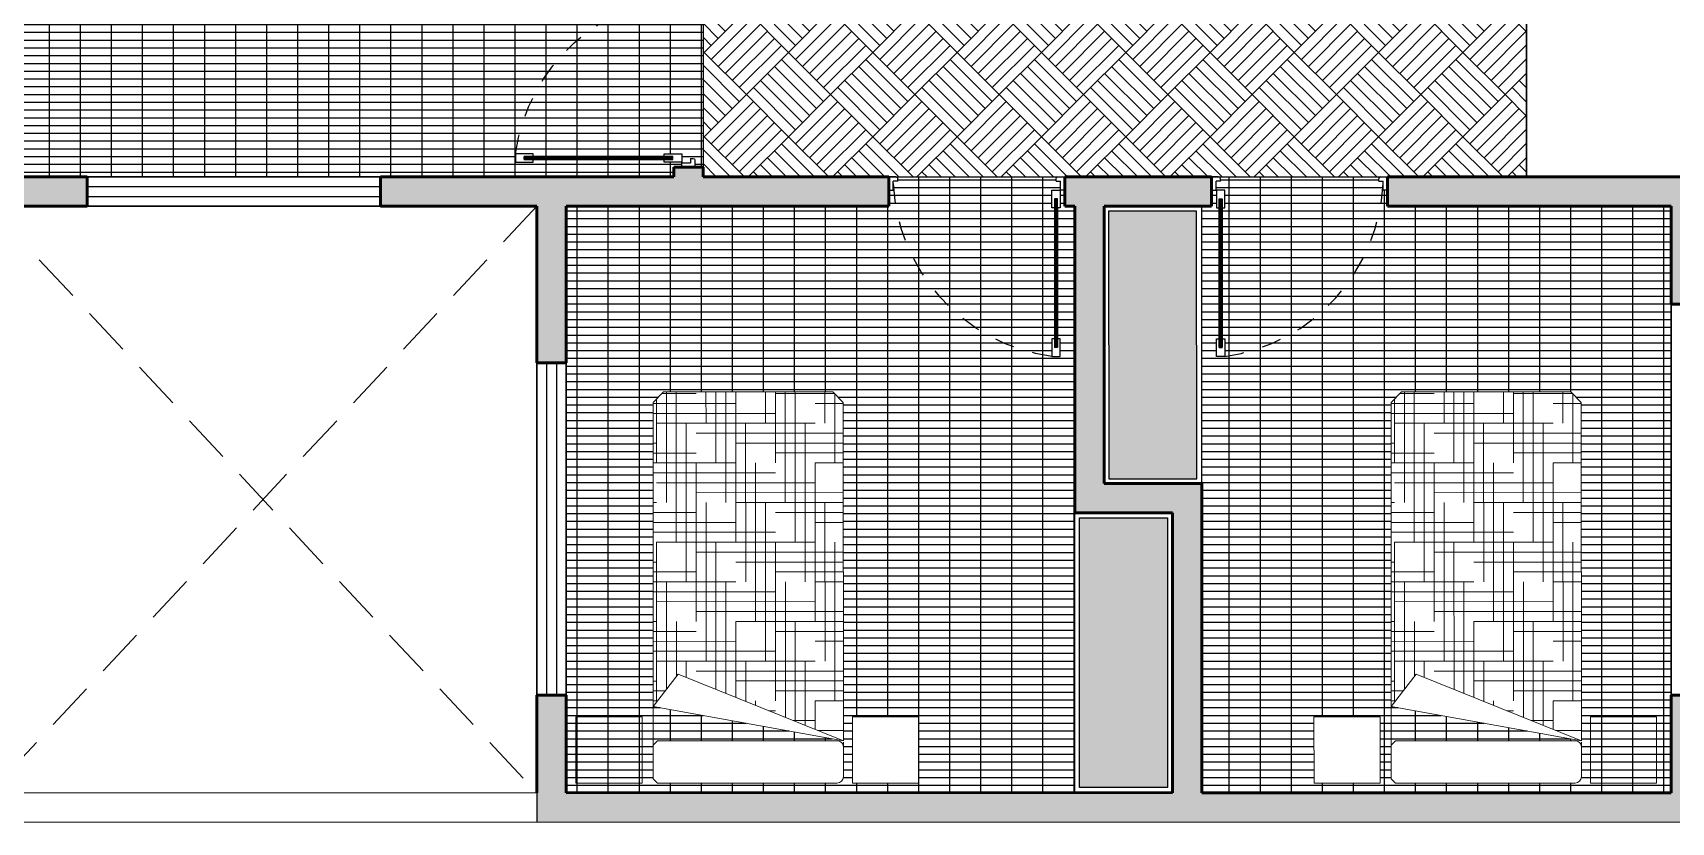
# Model space of a CAD drawing. Header units: millimetres. Extents: x 2999.9 to 3041.9, y 869.6 to 906.3.
# Drawn here: x 3004.19 to 3012.57, y 884.7 to 888.74 of the extents above; entities that cross this region are included whole.
import ezdxf

# ---------------------------------------------------------------- set-up
doc = ezdxf.new("R2010")
doc.units = ezdxf.units.MM
doc.linetypes.add('DASHED2', pattern=[9.525, 6.35, -3.175])
doc.linetypes.add('HIDDEN', pattern=[0.375, 0.25, -0.125])
for name, color, linetype in [('1 proyeccion', 253, 'DASHED2'), ('1 puerta 0009', 242, 'Continuous'), ('1 puerta 002', 7, 'Continuous'), ('puerta madera', 36, 'Continuous')]:
    doc.layers.add(name, color=color, linetype=linetype)
for name, color, linetype, lineweight in [('MOBILARIO', 7, 'Continuous', 13), ('mori', 166, 'Continuous', 30), ('MOVI', 7, 'Continuous', 9)]:
    doc.layers.add(name, color=color, linetype=linetype, lineweight=lineweight)
pattern_1 = [(0, (947.19445, -227.786014), (0, 0.0396875), []), (90, (947.19445, -227.78601), (-0.15875, 1e-17), [])]

# ---------------------------------------------------------------- blocks, each defined once
blk = doc.blocks.new('p .9')
at = {"layer": '1 puerta 0009'}
h = blk.add_hatch(dxfattribs=at)
h.set_pattern_fill('_USER', color=256, scale=0.0049, angle=45, style=0, pattern_type=0)
h.set_pattern_definition([(45, (0, 0), (-0.003464823228, 0.003464823228), [])])
h.paths.add_polyline_path([(1148.9313, 219.5095), (1148.9313, 219.4645), (1148.947, 219.4645), (1148.947, 220.225), (1148.9313, 220.225), (1148.9313, 220.18)])
at = {"layer": '1 proyeccion', "ltscale": 0.005}
blk.add_arc((1149.047, 219.339), 0.9399, 97.90073, 177.83916, dxfattribs=at)
at = {"layer": '1 puerta 002'}
for p, q in [((1148.9313, 220.18), (1148.9313, 220.225)), ((1148.947, 220.225), (1148.9313, 220.225)), ((1148.0853, 219.4195), (1148.1078, 219.4195)), ((1148.0853, 219.352), (1148.0853, 219.4195)), ((1148.1078, 219.4195), (1148.1078, 219.3745)), ((1148.9853, 219.4195), (1148.9628, 219.4195)), ((1148.9628, 219.4195), (1148.9628, 219.3745)), ((1148.9853, 219.352), (1148.9853, 219.4195)), ((1148.1213, 219.352), (1148.0853, 219.352)), ((1148.1303, 219.3745), (1148.1078, 219.3745)), ((1148.1303, 219.3745), (1148.1303, 219.361)), ((1148.9403, 219.3745), (1148.9403, 219.361)), ((1148.9403, 219.3745), (1148.9628, 219.3745)), ((1148.9493, 219.352), (1148.9853, 219.352))]:
    blk.add_line(p, q, dxfattribs=at)
blk.add_lwpolyline([(1148.9313, 219.5095), (1148.9313, 220.18), (1148.9178, 220.18), (1148.9178, 220.27), (1148.9605, 220.27), (1148.9605, 220.18), (1148.947, 220.18)], dxfattribs=at)
blk.add_lwpolyline([(1148.947, 219.4645), (1148.9313, 219.4645), (1148.9313, 219.5095), (1148.9178, 219.5095), (1148.9178, 219.4195), (1148.9605, 219.4195), (1148.9605, 219.5095), (1148.947, 219.5095), (1148.947, 220.18), (1148.947, 220.225)], close=True, dxfattribs=at)
for centre, start, end in [((1148.1213, 219.361), 270, 0), ((1148.9493, 219.361), 180, 270)]:
    blk.add_arc(centre, 0.009, start, end, dxfattribs=at)
blk = doc.blocks.new('A$C09D155B0')
at = {"layer": 'MOVI', "color": 255}
for p, q in [((0, 1.7459), (0, 1.6115)), ((0.8441, 1.7746), (0.0286, 1.7746)), ((0.8633, 1.7554), (0.8441, 1.7746)), ((0.8633, 1.7554), (0.8633, 1.6019)), ((0, 1.6115), (0, 1.5899)), ((0, 1.5827), (0.7492, 1.2808)), ((0, 0.048), (0, 1.5827)), ((0, 1.5827), (0.8633, 1.4265)), ((0.0036, 1.5813), (0, 1.5813)), ((0.8441, 1.5827), (0.0288, 1.5827)), ((0.8441, 1.5827), (0.8633, 1.6019)), ((0.8633, 1.6019), (0.8633, 1.4265)), ((0.1152, 1.5363), (0, 1.5363)), ((0.1283, 1.4014), (0.1283, 1.531)), ((0.2267, 1.4914), (0.1283, 1.4914)), ((0.1733, 1.2216), (0.1733, 1.5129)), ((0.2183, 1.0417), (0.2183, 1.4948)), ((0.2632, 0.8619), (0.2632, 1.4766)), ((0.3383, 1.4464), (0.3082, 1.4464)), ((0.3981, 1.4014), (0.3981, 1.4223)), ((0.7492, 1.2808), (0.8633, 1.4265)), ((0.8633, 1.4265), (0.8633, 0.048)), ((0.1283, 1.4014), (0, 1.4014)), ((0.3082, 1.3565), (0, 1.3565)), ((0.0384, 0.682), (0.0384, 1.4014)), ((0.3082, 0.682), (0.3082, 1.4014)), ((0.4431, 1.2216), (0.4431, 1.4042)), ((0.488, 1.0417), (0.488, 1.386)), ((0.533, 0.8619), (0.533, 1.3679)), ((0.578, 0.682), (0.578, 1.3498)), ((0.8028, 0.8619), (0.8028, 1.3492)), ((0.8633, 1.3565), (0.8084, 1.3565)), ((0.8633, 1.4014), (0.8437, 1.4014)), ((0.8478, 0.682), (0.8478, 1.4014)), ((0.488, 1.3115), (0, 1.3115)), ((0.6679, 1.2665), (0, 1.2665)), ((0.7129, 1.2216), (0.7129, 1.2954)), ((0.7578, 1.0417), (0.7578, 1.2918)), ((0.8633, 1.3115), (0.8478, 1.3115)), ((0.0834, 0.5021), (0.0834, 1.2216)), ((0.8478, 1.2216), (0.1283, 1.2216)), ((0.3531, 0.5021), (0.3531, 1.2216)), ((0.6229, 0.5021), (0.6229, 1.2216)), ((0.1283, 1.1316), (0, 1.1316)), ((0.8633, 1.1766), (0.3082, 1.1766)), ((0.8633, 1.1316), (0.488, 1.1316)), ((0.3082, 1.0867), (0, 1.0867)), ((0.488, 1.0417), (0, 1.0417)), ((0.1283, 0.3223), (0.1283, 1.0417)), ((0.3981, 0.3223), (0.3981, 1.0417)), ((0.8633, 1.0867), (0.6679, 1.0867)), ((0.6679, 0.3223), (0.6679, 1.0417)), ((0.8633, 1.0417), (0.8478, 1.0417)), ((0.6679, 0.9968), (0, 0.9968)), ((0.8478, 0.9518), (0.1283, 0.9518)), ((0.8633, 0.9068), (0.3082, 0.9068)), ((0.1283, 0.8619), (0, 0.8619)), ((0.1733, 0.1424), (0.1733, 0.8619)), ((0.4431, 0.1424), (0.4431, 0.8619)), ((0.8633, 0.8619), (0.488, 0.8619)), ((0.7129, 0.1424), (0.7129, 0.8619)), ((0.3082, 0.8169), (0, 0.8169)), ((0.488, 0.7719), (0, 0.7719)), ((0.8633, 0.8169), (0.6679, 0.8169)), ((0.8633, 0.7719), (0.8478, 0.7719)), ((0.6679, 0.727), (0, 0.727)), ((0.8478, 0.682), (0.1283, 0.682)), ((0.2183, 0), (0.2183, 0.682)), ((0.488, 0), (0.488, 0.682)), ((0.7578, 0), (0.7578, 0.682)), ((0.8633, 0.637), (0.3082, 0.637)), ((0.1283, 0.5921), (0, 0.5921)), ((0.3082, 0.5471), (0, 0.5471)), ((0.8633, 0.5921), (0.488, 0.5921)), ((0.8633, 0.5471), (0.6679, 0.5471)), ((0.488, 0.5021), (0, 0.5021)), ((0.6679, 0.4572), (0, 0.4572)), ((0.2632, 0), (0.2632, 0.5021)), ((0.533, 0), (0.533, 0.5021)), ((0.8028, 0), (0.8028, 0.5021)), ((0.8633, 0.5021), (0.8478, 0.5021)), ((0.8478, 0.4122), (0.1283, 0.4122)), ((0.1283, 0.3223), (0, 0.3223)), ((0.0384, 0.0096), (0.0384, 0.3223)), ((0.8633, 0.3673), (0.3082, 0.3673)), ((0.3082, 0), (0.3082, 0.3223)), ((0.8633, 0.3223), (0.488, 0.3223)), ((0.578, 0), (0.578, 0.3223)), ((0.8478, 0.0324), (0.8478, 0.3223)), ((0.3082, 0.2773), (0, 0.2773)), ((0.488, 0.2324), (0, 0.2324)), ((0.8633, 0.2773), (0.6679, 0.2773)), ((0.8633, 0.2324), (0.8478, 0.2324)), ((0.6679, 0.1874), (0, 0.1874)), ((0.0834, 0), (0.0834, 0.1424)), ((0.8478, 0.1424), (0.1283, 0.1424)), ((0.8633, 0.0975), (0.3082, 0.0975)), ((0.3531, 0), (0.3531, 0.1424)), ((0.6229, 0), (0.6229, 0.1424)), ((0.1283, 0.0525), (0, 0.0525)), ((0.048, 0), (0, 0.048)), ((0.3082, 0.0075), (0.0404, 0.0075)), ((0.8633, 0.0525), (0.488, 0.0525)), ((0.8229, 0.0075), (0.6679, 0.0075)), ((0.8633, 0.048), (0.8153, 0)), ((0.8153, 0), (0.048, 0))]:
    blk.add_line(p, q, dxfattribs=at)
for points in [[(-0.0406, 1.7746), (-0.3406, 1.7746), (-0.3406, 1.4746), (-0.0406, 1.4746)], [(0.9133, 1.7746), (1.2133, 1.7746), (1.2133, 1.4746), (0.9133, 1.4746)]]:
    blk.add_lwpolyline(points, close=True, dxfattribs=at)
for centre, start, end in [((0.0288, 1.7458), 90.37143, 179.88732), ((0.0288, 1.6115), 180, 270)]:
    blk.add_arc(centre, 0.0288, start, end, dxfattribs=at)

msp = doc.modelspace()

# ---------------------------------------------------------------- hatches: boundary and pattern name
h = msp.add_hatch(color=0)
h.dxf.hatch_style = 1
h.paths.add_polyline_path([(3003.8192, 892.0538), (3003.8192, 887.8531), (3003.9692, 887.8531), (3004.4692, 887.8531), (3004.4692, 888.0031), (3003.9692, 888.0031), (3003.9692, 891.9038), (3007.4688, 891.9038), (3007.4688, 891.0988), (3007.5213, 891.0988), (3007.6188, 891.0988), (3007.6188, 891.9038), (3007.6188, 892.0538)])
h = msp.add_hatch(color=256)
h.dxf.hatch_style = 1
h.set_gradient(color1=(127, 63, 0), color2=(143, 71, 0), one_color=1, tint=0.28, name='CYLINDER')
h.paths.add_polyline_path([(3009.2442, 891.3288), (3009.2442, 891.8788), (3007.6438, 891.8788), (3007.6438, 891.3288)])
h.paths.add_polyline_path([(3009.6942, 886.4601), (3010.1442, 886.4601), (3010.1424, 887.8281), (3009.6924, 887.8281)])
h.paths.add_polyline_path([(3009.9942, 886.2601), (3009.5442, 886.2601), (3009.5442, 884.881), (3009.9942, 884.881)])
h = msp.add_hatch()
h.set_pattern_fill('GRATE', color=251, scale=0.05)
h.set_pattern_definition(pattern_1)
h.paths.add_polyline_path([(3006.8974, 888.8338), (3006.8974, 890.4835), (3006.3475, 890.4835), (3006.331, 890.4915), (3006.3165, 890.4963), (3006.339, 890.506), (3006.3475, 890.5204), (3006.3463, 890.5669), (3006.338, 890.6474), (3006.3475, 890.6901), (3006.339, 890.6901), (3006.3441, 890.6972), (3006.348, 890.7093), (3006.347, 890.751), (3006.3549, 890.7692), (3006.3352, 890.7768), (3006.3427, 890.7949), (3006.3564, 890.8207), (3006.3594, 890.8555), (3006.3518, 890.8827), (3006.3401, 890.8929), (3006.3523, 890.8956), (3006.3585, 890.9188), (3006.3567, 890.9375), (3006.3406, 890.9468), (3006.3607, 890.9629), (3006.3647, 890.991), (3006.3553, 891.0043), (3006.3436, 891.0104), (3006.3555, 891.0207), (3006.3643, 891.0478), (3006.363, 891.0704), (3006.361, 891.1062), (3006.3508, 891.1163), (3006.3353, 891.112), (3006.3353, 891.207), (3006.3353, 891.6295, 0.236902), (3006.3132, 891.6736), (3006.4059, 891.6736), (3006.4059, 891.2337), (3006.8458, 891.2337), (3006.8458, 891.6736), (3007.4688, 891.6736), (3007.4688, 891.0988), (3007.4688, 891.0708), (3007.4688, 890.3988), (3007.4688, 888.9531), (3007.51, 888.9531), (3007.51, 888.9278, 0.350144), (3006.6595, 888.1206), (3006.6595, 888.0779), (3006.7495, 888.0779), (3006.7495, 888.0914), (3007.42, 888.0914), (3007.42, 888.0779), (3007.51, 888.0779), (3007.51, 888.0531), (3007.4688, 888.0531), (3007.4688, 888.0031), (3005.9692, 888.0031), (3004.4692, 888.0031), (3003.9692, 888.0031), (3003.9692, 891.6736), (3004.3313, 891.6736), (3004.3313, 891.2337), (3004.7712, 891.2337), (3004.7712, 891.6736), (3004.8728, 891.6736, 0.236902), (3004.8506, 891.6295), (3004.8506, 891.0595), (3004.8351, 891.0595), (3004.8243, 891.0523), (3004.8213, 891.0388), (3004.8228, 890.922), (3004.8183, 890.7766), (3004.8258, 890.5699), (3004.8246, 890.4773), (3004.2748, 890.4773), (3004.2748, 888.8338)])
h.paths.add_polyline_path([(3007.555, 888.9306), (3007.555, 888.9081), (3007.5685, 888.9081, 0.414214), (3007.5775, 888.9171), (3007.5775, 888.9531), (3007.6188, 888.9531), (3007.6188, 888.0531), (3007.5775, 888.0531), (3007.5775, 888.0891, 0.414214), (3007.5685, 888.0981), (3007.555, 888.0981), (3007.555, 888.0756), (3007.51, 888.0756), (3007.51, 888.1206), (3007.42, 888.1206), (3007.42, 888.1071), (3006.7495, 888.1071), (3006.7495, 888.1206), (3006.6595, 888.1206, -0.363666)])
h = msp.add_hatch()
h.set_pattern_fill('AR-PARQ1', color=251, scale=0.001, angle=45)
h.set_pattern_definition([(135, (947.19445, -227.786), (-0.431052294, 3e-17), [0.3048, -0.3048]), (135, (947.23037, -227.7501), (-0.431052294, 3e-17), [0.3048, -0.3048]), (135, (947.2663, -227.71417), (-0.431052294, 3e-17), [0.3048, -0.3048]), (135, (947.3022, -227.67825), (-0.431052294, 3e-17), [0.3048, -0.3048]), (135, (947.33813, -227.64233), (-0.431052294, 3e-17), [0.3048, -0.3048]), (135, (947.37405, -227.6064), (-0.431052294, 3e-17), [0.3048, -0.3048]), (135, (947.40998, -227.5705), (-0.431052294, 3e-17), [0.3048, -0.3048]), (45, (946.97892, -227.5705), (0.431052294, -3e-17), [0.3048, -0.3048]), (45, (946.943, -227.53457), (0.431052294, -3e-17), [0.3048, -0.3048]), (45, (946.90708, -227.49865), (0.431052294, -3e-17), [0.3048, -0.3048]), (45, (946.87116, -227.46272), (0.431052294, -3e-17), [0.3048, -0.3048]), (45, (946.83524, -227.4268), (0.431052294, -3e-17), [0.3048, -0.3048]), (45, (946.79932, -227.39088), (0.431052294, -3e-17), [0.3048, -0.3048]), (45, (946.7634, -227.35496), (0.431052294, -3e-17), [0.3048, -0.3048])])
h.paths.add_polyline_path([(3011.8297, 889.2031), (3007.6188, 889.2031), (3007.6188, 888.0031), (3011.8297, 888.0031)])
h = msp.add_hatch(color=256)
h.dxf.hatch_style = 1
h.paths.add_polyline_path([(3015.8692, 888.0031), (3014.5552, 888.0031), (3014.5552, 887.9531), (3013.2192, 887.9531), (3013.2192, 888.0031), (3011.1192, 888.0031), (3011.1192, 887.8531), (3012.5692, 887.8531), (3012.5692, 887.3531), (3012.7192, 887.3531), (3012.7192, 887.8531), (3013.2192, 887.8531), (3013.2192, 887.9031), (3014.5552, 887.9031), (3014.5552, 887.8531), (3015.1192, 887.8531), (3015.1192, 887.8031), (3015.2692, 887.8031), (3015.2692, 887.8531), (3015.8692, 887.8531)])
h.paths.add_polyline_path([(3008.5692, 888.0031), (3007.6188, 888.0031), (3007.6188, 888.0531), (3007.4688, 888.0531), (3007.4688, 888.0031), (3005.9692, 888.0031), (3005.9692, 887.8531), (3006.7692, 887.8531), (3006.7692, 887.0531), (3006.9192, 887.0531), (3006.9192, 887.8531), (3008.5692, 887.8531)])
h = msp.add_hatch(color=256)
h.dxf.hatch_style = 1
h.paths.add_polyline_path([(3035.7692, 884.8538), (3035.7692, 885.3538), (3035.6192, 885.3538), (3035.6192, 884.8538), (3032.5192, 884.856), (3032.5192, 886.2851), (3033.0192, 886.2851), (3033.0192, 887.8531), (3033.0692, 887.8531), (3033.0692, 888.0031), (3032.3192, 888.0031), (3032.3192, 887.8531), (3032.8692, 887.8531), (3032.8692, 886.4351), (3032.3692, 886.4351), (3032.3692, 884.8538), (3029.9692, 884.8538), (3029.9692, 885.3538), (3029.8192, 885.3538), (3029.8192, 884.8538), (3027.4192, 884.8538), (3027.4192, 885.4538), (3027.2692, 885.4538), (3027.2692, 884.8538), (3024.5692, 884.8538), (3024.5692, 887.8531), (3025.6692, 887.8531), (3025.6692, 888.0031), (3024.3692, 888.0031), (3024.3692, 887.8531), (3024.4192, 887.8531), (3024.4192, 884.8538), (3018.1192, 884.8538), (3018.1192, 887.8531), (3018.1692, 887.8531), (3018.1692, 888.0031), (3016.6692, 888.0031), (3016.6692, 887.8531), (3017.9692, 887.8531), (3017.9692, 884.8538), (3015.2692, 884.8538), (3015.2692, 885.4538), (3015.1192, 885.4538), (3015.1192, 884.8538), (3012.7192, 884.8538), (3012.7192, 885.3538), (3012.5692, 885.3538), (3012.5692, 884.867), (3012.5692, 884.8538), (3010.1692, 884.8538), (3010.1692, 886.4351), (3009.6692, 886.4351), (3009.6692, 887.8531), (3010.2192, 887.8531), (3010.2192, 888.0031), (3009.4692, 888.0031), (3009.4692, 887.8531), (3009.5192, 887.8531), (3009.5192, 886.2851), (3010.0192, 886.2851), (3010.0192, 884.856), (3006.9192, 884.8538), (3006.9192, 885.3538), (3006.7692, 885.3538), (3006.7692, 884.8538), (3006.7692, 884.7038), (3035.7692, 884.7038)])
h = msp.add_hatch()
h.set_pattern_fill('GRATE', color=251, scale=0.05)
h.set_pattern_definition(pattern_1)
h.paths.add_polyline_path([(3009.4152, 887.1751), (3009.4017, 887.1751), (3009.4017, 887.0851, -0.363666), (3008.5917, 887.9806), (3008.6142, 887.9806), (3008.6142, 888.0031), (3009.4332, 888.0031, 0.414214), (3009.4242, 887.9941), (3009.4242, 887.9806), (3009.4467, 887.9806), (3009.4467, 887.9356), (3009.4017, 887.9356), (3009.4017, 887.8456), (3009.4152, 887.8456)])
h.paths.add_polyline_path([(3008.5692, 887.8531), (3008.5692, 887.9356), (3008.5945, 887.9356, 0.350144), (3009.4017, 887.0851), (3009.4445, 887.0851), (3009.4445, 887.1751), (3009.431, 887.1751), (3009.431, 887.8456), (3009.4445, 887.8456), (3009.4445, 887.9356), (3009.4692, 887.9356), (3009.4692, 887.8531), (3009.5192, 887.8531), (3009.5192, 886.2851), (3009.5192, 884.8557), (3006.9192, 884.8538), (3006.9192, 885.3538), (3006.9192, 887.0531), (3006.9192, 887.8031), (3006.9192, 887.8531)])
h.paths.add_polyline_path([(3008.3042, 884.9042), (3007.3853, 884.9039), (3007.3637, 884.9255), (3007.3636, 885.0985), (3007.3852, 885.1201), (3008.3041, 885.1204, -0.414214), (3008.3366, 885.088), (3008.3366, 884.9367, -0.414214)], flags=16)
h.paths.add_polyline_path([(3007.417, 886.9039), (3007.4085, 886.8954), (3007.3579, 886.8447), (3007.363, 886.8447), (3007.3635, 885.2962), (3008.3366, 885.1204), (3008.336, 886.8502), (3008.2819, 886.9042)], flags=16)
h.paths.add_polyline_path([(3007.9886, 886.8956), (3007.9887, 886.7943), (3007.3805, 886.794), (3007.3806, 886.5407), (3007.4313, 886.5407), (3007.4313, 886.4393), (3007.482, 886.4393), (3007.4821, 886.1353), (3007.3808, 886.1353), (3007.3811, 885.3185), (3007.4921, 885.4604), (3008.1919, 885.1787), (3008.1919, 885.3247), (3008.2932, 885.3248), (3008.293, 886.0849), (3008.2423, 886.0849), (3008.2422, 886.3383), (3008.1915, 886.3382), (3008.1914, 886.5409), (3008.2928, 886.541), (3008.2927, 886.8957)], flags=0)
h.paths.add_polyline_path([(3007.5326, 886.7434), (3007.5329, 885.9326), (3007.4315, 885.9326), (3007.4317, 885.5272), (3007.685, 885.5273), (3007.6851, 885.4766), (3007.7864, 885.4766), (3007.7864, 885.4259), (3007.9891, 885.426), (3007.9891, 885.3753), (3008.0905, 885.3754), (3008.0906, 885.2233), (3008.1412, 885.2234), (3008.1411, 885.5274), (3008.0904, 885.5274), (3008.0904, 885.7301), (3008.0397, 885.7301), (3008.0397, 885.8314), (3007.989, 885.8314), (3007.9889, 885.9834), (3008.141, 885.9835), (3008.1407, 886.7436)], flags=0)
h.paths.add_polyline_path([(3008.09, 886.6929), (3007.7353, 886.6928), (3007.7354, 886.4901), (3007.5834, 886.4901), (3007.5836, 885.7806), (3007.6343, 885.7806), (3007.6343, 885.6286), (3007.4823, 885.6285), (3007.4823, 885.5779), (3007.9384, 885.578), (3007.9382, 886.1861), (3007.8875, 886.1861), (3007.8874, 886.3888), (3008.0901, 886.3889)], flags=0)
h.paths.add_polyline_path([(3008.3823, 885.2424), (3008.3824, 884.9042), (3008.7205, 884.9044), (3008.7204, 885.2425)], flags=16)
h.paths.add_polyline_path([(3012.5692, 887.8531), (3012.5692, 887.3531), (3012.5692, 885.3538), (3012.5692, 884.8538), (3010.1692, 884.8538), (3010.1692, 886.4351), (3010.1692, 887.8531), (3010.2192, 887.8531), (3010.2192, 887.9356), (3010.244, 887.9356), (3010.244, 887.8456), (3010.2575, 887.8456), (3010.2575, 887.1751), (3010.244, 887.1751), (3010.244, 887.0851), (3010.2867, 887.0851, 0.350144), (3011.0939, 887.9356), (3011.1192, 887.9356), (3011.1192, 887.8531)])
h.paths.add_polyline_path([(3012.0777, 884.9042), (3011.1588, 884.9039), (3011.1372, 884.9255), (3011.1371, 885.0985), (3011.1587, 885.1201), (3012.0776, 885.1204, -0.414214), (3012.1101, 885.088), (3012.1101, 884.9367, -0.414214)], flags=16)
h.paths.add_polyline_path([(3011.1905, 886.9039), (3011.182, 886.8954), (3011.1314, 886.8447), (3011.1365, 886.8447), (3011.137, 885.2962), (3012.1101, 885.1204), (3012.1095, 886.8502), (3012.0554, 886.9042)], flags=16)
h.paths.add_polyline_path([(3011.154, 886.794), (3011.1541, 886.5407), (3011.2048, 886.5407), (3011.2048, 886.4393), (3011.2555, 886.4393), (3011.2556, 886.1353), (3011.1543, 886.1353), (3011.1546, 885.3185), (3011.2656, 885.4604), (3011.9654, 885.1787), (3011.9654, 885.3247), (3012.0667, 885.3248), (3012.0665, 886.0849), (3012.0158, 886.0849), (3012.0157, 886.3383), (3011.965, 886.3382), (3011.9649, 886.5409), (3012.0663, 886.541), (3012.0662, 886.8957), (3011.7621, 886.8956), (3011.7622, 886.7943)], flags=0)
h.paths.add_polyline_path([(3011.3061, 886.7434), (3011.3064, 885.9326), (3011.205, 885.9326), (3011.2052, 885.5272), (3011.4585, 885.5273), (3011.4586, 885.4766), (3011.5599, 885.4766), (3011.5599, 885.4259), (3011.7626, 885.426), (3011.7626, 885.3753), (3011.864, 885.3754), (3011.8641, 885.2233), (3011.9147, 885.2234), (3011.9146, 885.5274), (3011.8639, 885.5274), (3011.8639, 885.7301), (3011.8132, 885.7301), (3011.8132, 885.8314), (3011.7625, 885.8314), (3011.7624, 885.9834), (3011.9145, 885.9835), (3011.9142, 886.7436)], flags=0)
h.paths.add_polyline_path([(3011.5088, 886.6928), (3011.5089, 886.4901), (3011.3569, 886.4901), (3011.3571, 885.7806), (3011.4078, 885.7806), (3011.4078, 885.6286), (3011.2558, 885.6285), (3011.2558, 885.5779), (3011.7119, 885.578), (3011.7117, 886.1861), (3011.661, 886.1861), (3011.6609, 886.3888), (3011.8636, 886.3889), (3011.8635, 886.6929)], flags=0)
h.paths.add_polyline_path([(3011.0807, 885.242), (3010.7426, 885.2419), (3010.7427, 884.9038), (3011.0808, 884.9039)], flags=16)
h.paths.add_polyline_path([(3010.2732, 887.8456), (3010.2867, 887.8456), (3010.2867, 887.9356), (3010.2417, 887.9356), (3010.2417, 887.9806), (3010.2642, 887.9806), (3010.2642, 888.0031), (3011.0832, 888.0031, 0.414214), (3011.0742, 887.9941), (3011.0742, 887.9806), (3011.0967, 887.9806, -0.363666), (3010.2867, 887.0851), (3010.2867, 887.1751), (3010.2732, 887.1751)])
h.paths.add_polyline_path([(3008.0902, 886.1355), (3007.9382, 886.1355), (3007.9381, 886.3382), (3008.0902, 886.3382)], flags=0)
h.paths.add_polyline_path([(3008.1409, 886.0848), (3007.8875, 886.0848), (3007.8874, 886.3888), (3008.1408, 886.3889)], flags=0)
h.paths.add_polyline_path([(3008.1916, 886.0342), (3007.8369, 886.0341), (3007.8367, 886.4395), (3008.1915, 886.4396)], flags=0)
h.paths.add_polyline_path([(3008.2422, 886.2876), (3008.2423, 885.9835), (3007.9889, 885.9834), (3007.989, 885.8821), (3007.7356, 885.882), (3007.7356, 885.9327), (3007.6342, 885.9326), (3007.6341, 886.186), (3007.7862, 886.1861), (3007.786, 886.6422), (3007.9887, 886.6422), (3007.9887, 886.5916), (3008.2928, 886.5917), (3008.2928, 886.541), (3008.3361, 886.541), (3008.3362, 886.2876)], flags=0)

# ---------------------------------------------------------------- linework, layer by layer
for p, q in [((3011.8297, 889.003), (3011.8297, 888.0031)), ((3006.7692, 887.0531), (3006.7692, 887.8031)), ((3006.7692, 884.8538), (3006.7692, 884.7038))]:
    msp.add_line(p, q)
at = {"color": 41, "lineweight": 30}
for p, q in [((3005.9692, 888.0031), (3004.4692, 888.0031)), ((3004.4692, 887.8531), (3005.9692, 887.8531)), ((3012.5692, 887.3531), (3012.5692, 885.3538)), ((3006.7692, 887.0531), (3006.7692, 885.3538)), ((3006.9192, 887.0531), (3006.9192, 885.3538))]:
    msp.add_line(p, q, dxfattribs=at)
at = {"color": 4}
for p, q in [((3005.9692, 887.9531), (3004.4692, 887.9531)), ((3004.4692, 887.9031), (3005.9692, 887.9031)), ((3006.8192, 887.0531), (3006.8192, 885.3538)), ((3006.8692, 887.0531), (3006.8692, 885.3538))]:
    msp.add_line(p, q, dxfattribs=at)
at = {"color": 253, "linetype": 'HIDDEN', "lineweight": 0}
for p, q in [((3006.7692, 887.8531), (3003.9692, 884.8538)), ((3003.9692, 887.8531), (3006.7692, 884.8538)), ((3006.9192, 887.0531), (3006.9192, 887.8031))]:
    msp.add_line(p, q, dxfattribs=at)
for points in [[(3011.8297, 889.2031), (3007.6188, 889.2031), (3007.6188, 888.0031), (3011.8297, 888.0031)], [(3010.1692, 887.8531), (3009.6692, 887.8531), (3009.6692, 886.4351), (3010.1692, 886.4351)], [(3010.1424, 887.8281), (3009.6924, 887.8281), (3009.6942, 886.4601), (3010.1442, 886.4601)], [(3010.0192, 884.856), (3009.5192, 884.856), (3009.5192, 886.2851), (3010.0192, 886.2851)], [(3009.9942, 884.881), (3009.5442, 884.881), (3009.5442, 886.2601), (3009.9942, 886.2601)]]:
    msp.add_lwpolyline(points, close=True)
at = {"layer": 'mori', "color": 152, "lineweight": 50}
for p, q in [((3007.6188, 888.0531), (3007.4688, 888.0531)), ((3007.4688, 888.0531), (3007.4688, 888.0031)), ((3007.6188, 888.0031), (3007.6188, 888.0531)), ((3003.9692, 888.0031), (3004.4692, 888.0031)), ((3004.4692, 888.0031), (3004.4692, 887.8531)), ((3005.9692, 888.0031), (3007.4688, 888.0031)), ((3005.9692, 887.8531), (3005.9692, 888.0031)), ((3007.6188, 888.0031), (3008.5692, 888.0031)), ((3008.5692, 887.8531), (3008.5692, 888.0031)), ((3009.4692, 888.0031), (3010.2192, 888.0031)), ((3009.4692, 888.0031), (3009.4692, 887.8531)), ((3010.2192, 887.8531), (3010.2192, 888.0031)), ((3011.1192, 888.0031), (3015.8692, 888.0031)), ((3011.1192, 888.0031), (3011.1192, 887.8531)), ((3003.9692, 887.8531), (3004.4692, 887.8531)), ((3005.9692, 887.8531), (3006.7692, 887.8531)), ((3006.7692, 887.8531), (3006.7692, 887.0531)), ((3006.9192, 887.8531), (3008.5692, 887.8531)), ((3006.9192, 887.8531), (3006.9192, 887.0531)), ((3009.4692, 887.8531), (3009.5192, 887.8531)), ((3009.5192, 886.2851), (3009.5192, 887.8531)), ((3009.6692, 887.8531), (3009.6692, 886.4351)), ((3009.6692, 887.8531), (3010.2192, 887.8531)), ((3011.1192, 887.8531), (3012.5692, 887.8531)), ((3012.5692, 887.8531), (3012.5692, 887.3531)), ((3012.5692, 887.8531), (3012.5692, 887.3531)), ((3012.5692, 887.8531), (3012.5692, 887.3531)), ((3012.5692, 887.3531), (3012.7192, 887.3531)), ((3006.9192, 887.0531), (3006.7692, 887.0531)), ((3010.1692, 886.4351), (3009.6692, 886.4351)), ((3010.1692, 886.4351), (3010.1692, 884.8538)), ((3010.0192, 886.2851), (3009.5192, 886.2851)), ((3010.0192, 886.2851), (3010.0192, 884.8538)), ((3006.7692, 885.3538), (3006.7692, 884.8538)), ((3006.7692, 885.3538), (3006.9192, 885.3538)), ((3006.9192, 885.3538), (3006.9192, 884.8538)), ((3012.5692, 885.3538), (3012.5692, 884.8538)), ((3012.5692, 885.3538), (3012.5692, 884.867)), ((3012.5692, 885.3538), (3012.5692, 884.867)), ((3012.5692, 885.3538), (3012.7192, 885.3538)), ((3006.9192, 884.8538), (3010.0192, 884.856)), ((3010.1692, 884.8538), (3012.5692, 884.8538))]:
    msp.add_line(p, q, dxfattribs=at)
at = {"layer": 'mori', "color": 152, "lineweight": 20}
for p, q in [((3003.9692, 884.8538), (3006.7692, 884.8538)), ((3038.7192, 884.7038), (3003.8192, 884.7038))]:
    msp.add_line(p, q, dxfattribs=at)

# ---------------------------------------------------------------- block references
at = {"layer": 'MOBILARIO', "xscale": 1.127026958494753, "yscale": 1.127026958494753, "zscale": 1.127026958494753, "rotation": 180.0199614003938}
for p in [(3008.3359, 886.9042), (3012.1094, 886.9042)]:
    msp.add_blockref('A$C09D155B0', p, dxfattribs=at)
at = {"layer": 'puerta madera', "xscale": -1}
for p, rotation in [((3226.9295, 2037.0384), 90), ((1860.4839, 1107.3551), 180)]:
    msp.add_blockref('p .9', p, dxfattribs=dict(at, rotation=rotation))
at = {"layer": 'puerta madera', "rotation": 180}
msp.add_blockref('p .9', (4159.2045, 1107.3551), dxfattribs=at)

doc.saveas('drawing.dxf')
